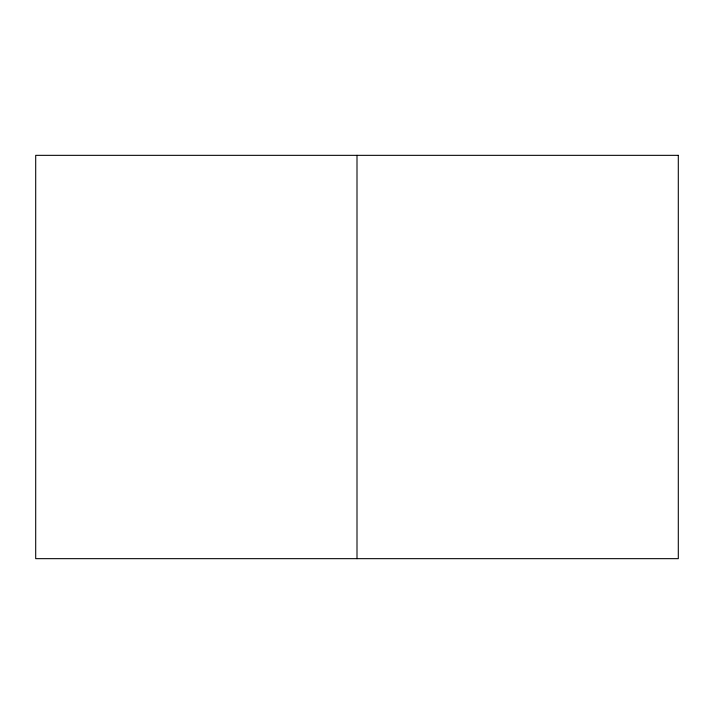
<?xml version="1.0" encoding="UTF-8"?>
<svg xmlns="http://www.w3.org/2000/svg" width="714" height="714" viewBox="0 0 714 714"><rect width="100%" height="100%" fill="white"/><g stroke="black" fill="none" stroke-linecap="round" stroke-linejoin="round"><path stroke-width="1.07" d="M357 155.34L357 558.66M678.3 155.34L35.7 155.34L35.7 558.66L678.3 558.66L678.3 155.34"/></g></svg>
